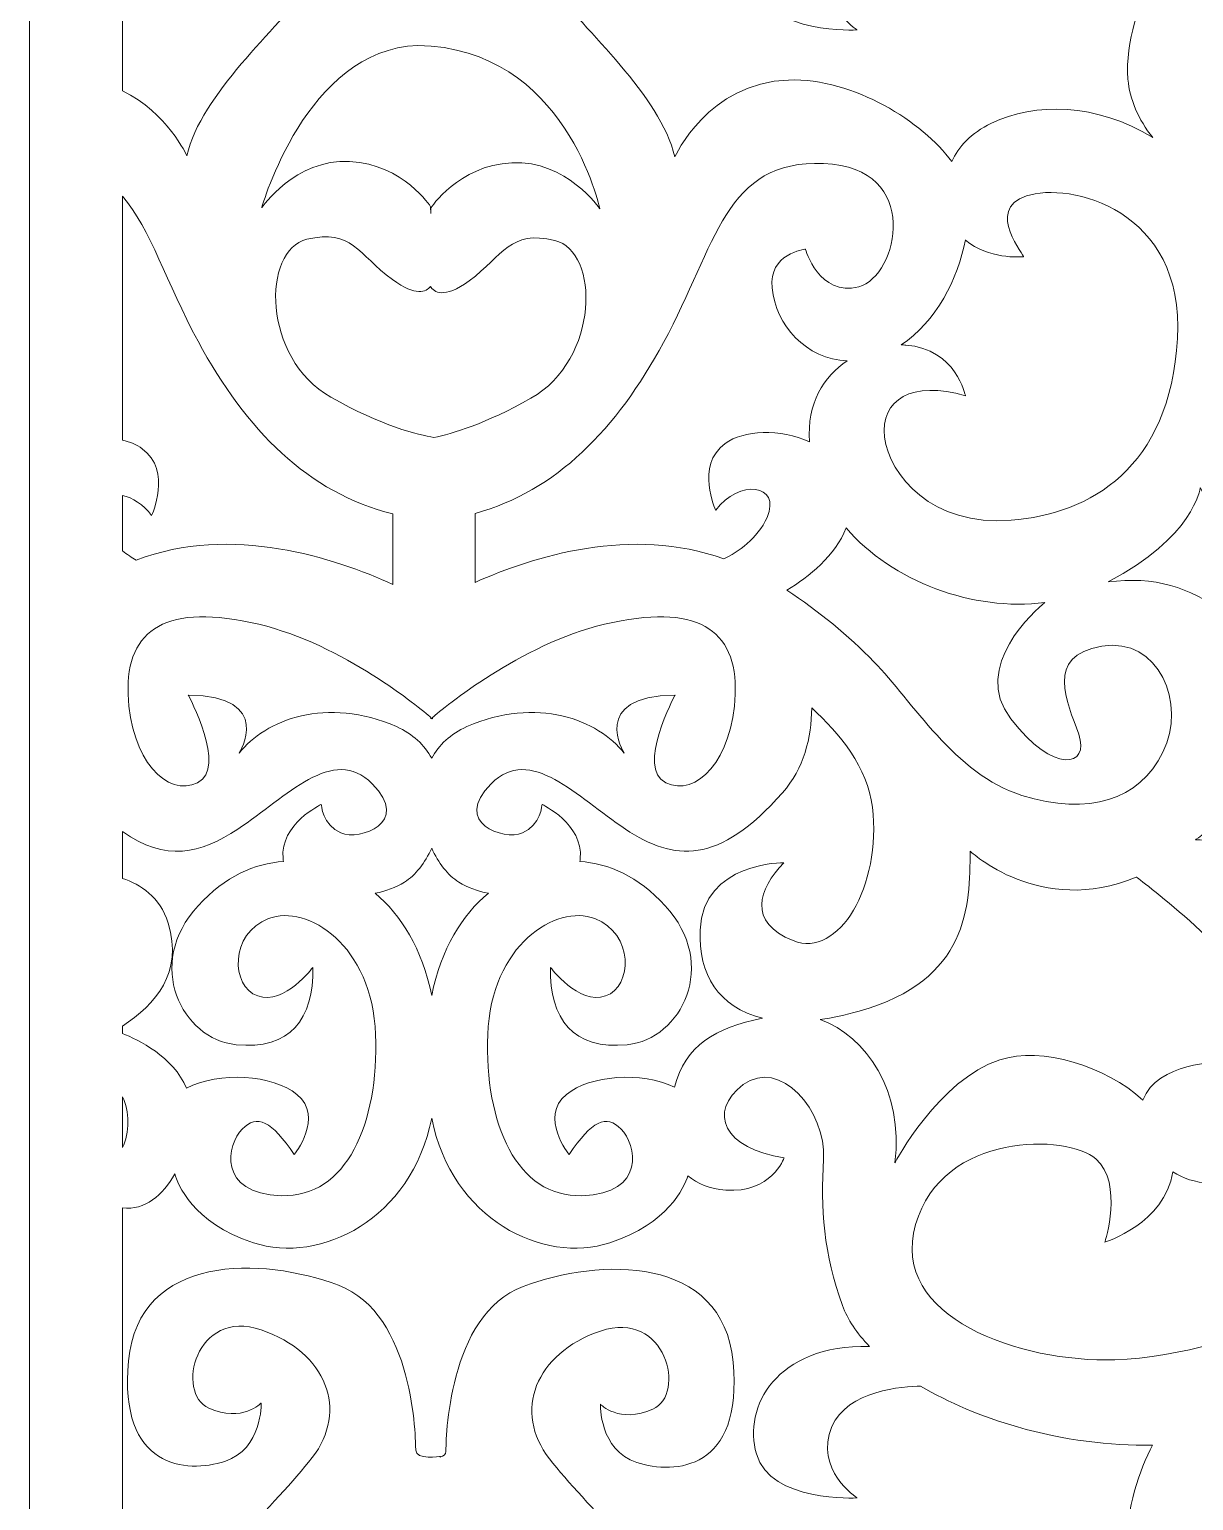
# Model space of a CAD drawing. Header units: centimetres. Extents: x 11.9 to 35.9, y -12.9 to 10.3.
# Drawn here: x 11.898 to 15.222, y -9.866 to -5.663 of the extents above; entities that cross this region are included whole.
import ezdxf

# ---------------------------------------------------------------- set-up
doc = ezdxf.new("R2010")
doc.units = ezdxf.units.CM
doc.header["$MEASUREMENT"] = 0
doc.layers.add('layer 1', color=7, linetype='Continuous')

msp = doc.modelspace()

# ---------------------------------------------------------------- linework, layer by layer
at = {"layer": 'layer 1', "color": 242, "lineweight": 9}
for points, knots in [([(11.89757, 10.312), (11.89757, 10.312), (23.25708, 10.312), (23.25708, 10.312), (23.25708, 10.312), (23.25708, 10.312), (23.25708, -12.93846), (23.25708, -12.93846), (23.25708, -12.93846), (23.25708, -12.93846), (11.89757, -12.93846), (11.89757, -12.93846), (11.89757, -12.93846), (11.89757, -12.93846), (11.89757, 10.312), (11.89757, 10.312)], [0, 0, 0, 0, 0.2, 0.2, 0.2, 0.2, 0.4, 0.4, 0.4, 0.4, 0.6, 0.6, 0.6, 0.6, 1, 1, 1, 1]), ([(12.16329, -5.83814), (12.16329, -5.83814), (12.16329, -4.83544), (12.16329, -4.83544), (12.16329, -4.83544), (12.22733, -4.84389), (12.27875, -4.79927), (12.31296, -4.73876), (12.31296, -4.73876), (12.32061, -4.76619), (12.36172, -4.8777), (12.53703, -4.93512), (12.53703, -4.93512), (12.72886, -4.99789), (12.98832, -4.86877), (13.0463, -4.57982), (13.0463, -4.57982), (13.10427, -4.86877), (13.36379, -4.99789), (13.55556, -4.93512), (13.55556, -4.93512), (13.72142, -4.88079), (13.76724, -4.77809), (13.77815, -4.74392), (13.77815, -4.74392), (13.80425, -4.76732), (13.84024, -4.78109), (13.88634, -4.78487), (13.88634, -4.78487), (14.01539, -4.79554), (14.05288, -4.69274), (14.05288, -4.69274), (14.05288, -4.69274), (13.88214, -4.66795), (13.83222, -4.56165), (13.9363, -4.48369), (13.9363, -4.48369), (14.0404, -4.40577), (14.1736, -4.55811), (14.16532, -4.69631), (14.16532, -4.69631), (14.15696, -4.83447), (14.16532, -4.96912), (14.21938, -5.11444), (14.21938, -5.11444), (14.23445, -5.1548), (14.26079, -5.1941), (14.29627, -5.23133), (14.29627, -5.23133), (14.02983, -5.22668), (13.93528, -5.4046), (13.97368, -5.53858), (13.97368, -5.53858), (14.01361, -5.67789), (14.26113, -5.6643), (14.26113, -5.6643), (14.26113, -5.6643), (14.26113, -5.6643), (14.13739, -5.58272), (14.18932, -5.46042), (14.18932, -5.46042), (14.23325, -5.3569), (14.3942, -5.34581), (14.44281, -5.34488), (14.44281, -5.34488), (14.5221, -5.39203), (14.61657, -5.4321), (14.71897, -5.46163), (14.71897, -5.46163), (14.8513, -5.49984), (14.98257, -5.51525), (15.10471, -5.51324), (15.10471, -5.51324), (15.06936, -5.58391), (15.02631, -5.69514), (15.03487, -5.80541), (15.03487, -5.80541), (15.0392, -5.86163), (15.06472, -5.92011), (15.1057, -5.97201), (15.1057, -5.97201), (14.94513, -5.87283), (14.76861, -5.87071), (14.6448, -5.93089), (14.6448, -5.93089), (14.58593, -5.95952), (14.5506, -5.99849), (14.53181, -6.04005), (14.53181, -6.04005), (14.4483, -5.92797), (14.254, -5.80153), (14.06536, -5.80737), (14.06536, -5.80737), (13.83637, -5.81447), (13.74061, -6.02706), (13.74061, -6.02706), (13.74061, -6.02706), (13.69901, -5.84992), (13.48669, -5.66921), (13.38258, -5.53455), (13.38258, -5.53455), (13.27849, -5.39992), (13.34094, -5.23337), (13.52832, -5.16954), (13.52832, -5.16954), (13.71566, -5.10578), (13.77396, -5.35027), (13.6782, -5.39285), (13.6782, -5.39285), (13.58248, -5.43535), (13.52832, -5.37863), (13.52832, -5.37863), (13.52832, -5.37863), (13.52832, -5.37863), (13.52416, -5.50976), (13.63239, -5.54518), (13.63239, -5.54518), (13.74061, -5.58062), (13.9363, -5.56644), (13.90716, -5.25816), (13.90716, -5.25816), (13.878, -4.94988), (13.52416, -4.96055), (13.30763, -5.04204), (13.30763, -5.04204), (13.09114, -5.12352), (13.08698, -5.48497), (13.08698, -5.51329), (13.08698, -5.51329), (13.08698, -5.52206), (13.08017, -5.52711), (13.07079, -5.52991), (13.07079, -5.52991), (13.07079, -5.52991), (13.07146, -5.5276), (13.07146, -5.5276), (13.07146, -5.5276), (13.07146, -5.5276), (13.00067, -5.53826), (13.00067, -5.50988), (13.00067, -5.50988), (13.00067, -5.48157), (12.99652, -5.12014), (12.78003, -5.03864), (12.78003, -5.03864), (12.56356, -4.95714), (12.20966, -4.94647), (12.1805, -5.25477), (12.1805, -5.25477), (12.15136, -5.56304), (12.34703, -5.57721), (12.45529, -5.54176), (12.45529, -5.54176), (12.56356, -5.50635), (12.55936, -5.37526), (12.55936, -5.37526), (12.55936, -5.37526), (12.55936, -5.37526), (12.50525, -5.43195), (12.4095, -5.38942), (12.4095, -5.38942), (12.31376, -5.3469), (12.37206, -5.10241), (12.55936, -5.16621), (12.55936, -5.16621), (12.74673, -5.22997), (12.80916, -5.3965), (12.70509, -5.53114), (12.70509, -5.53114), (12.60102, -5.66584), (12.38867, -5.84651), (12.34703, -6.02369), (12.34703, -6.02369), (12.34703, -6.02369), (12.29133, -5.89998), (12.16329, -5.83814)], [0, 0, 0, 0, 0.0222222, 0.0222222, 0.0222222, 0.0222222, 0.0444444, 0.0444444, 0.0444444, 0.0444444, 0.0666667, 0.0666667, 0.0666667, 0.0666667, 0.0888889, 0.0888889, 0.0888889, 0.0888889, 0.1111111, 0.1111111, 0.1111111, 0.1111111, 0.1333333, 0.1333333, 0.1333333, 0.1333333, 0.1555556, 0.1555556, 0.1555556, 0.1555556, 0.1777778, 0.1777778, 0.1777778, 0.1777778, 0.2, 0.2, 0.2, 0.2, 0.2222222, 0.2222222, 0.2222222, 0.2222222, 0.2444444, 0.2444444, 0.2444444, 0.2444444, 0.2666667, 0.2666667, 0.2666667, 0.2666667, 0.2888889, 0.2888889, 0.2888889, 0.2888889, 0.3111111, 0.3111111, 0.3111111, 0.3111111, 0.3333333, 0.3333333, 0.3333333, 0.3333333, 0.3555556, 0.3555556, 0.3555556, 0.3555556, 0.3777778, 0.3777778, 0.3777778, 0.3777778, 0.4, 0.4, 0.4, 0.4, 0.4222222, 0.4222222, 0.4222222, 0.4222222, 0.4444444, 0.4444444, 0.4444444, 0.4444444, 0.4666667, 0.4666667, 0.4666667, 0.4666667, 0.4888889, 0.4888889, 0.4888889, 0.4888889, 0.5111111, 0.5111111, 0.5111111, 0.5111111, 0.5333333, 0.5333333, 0.5333333, 0.5333333, 0.5555556, 0.5555556, 0.5555556, 0.5555556, 0.5777778, 0.5777778, 0.5777778, 0.5777778, 0.6, 0.6, 0.6, 0.6, 0.6222222, 0.6222222, 0.6222222, 0.6222222, 0.6444444, 0.6444444, 0.6444444, 0.6444444, 0.6666667, 0.6666667, 0.6666667, 0.6666667, 0.6888889, 0.6888889, 0.6888889, 0.6888889, 0.7111111, 0.7111111, 0.7111111, 0.7111111, 0.7333333, 0.7333333, 0.7333333, 0.7333333, 0.7555556, 0.7555556, 0.7555556, 0.7555556, 0.7777778, 0.7777778, 0.7777778, 0.7777778, 0.8, 0.8, 0.8, 0.8, 0.8222222, 0.8222222, 0.8222222, 0.8222222, 0.8444444, 0.8444444, 0.8444444, 0.8444444, 0.8666667, 0.8666667, 0.8666667, 0.8666667, 0.8888889, 0.8888889, 0.8888889, 0.8888889, 0.9111111, 0.9111111, 0.9111111, 0.9111111, 0.9333333, 0.9333333, 0.9333333, 0.9333333, 0.9555556, 0.9555556, 0.9555556, 0.9555556, 1, 1, 1, 1]), ([(13.04387, -6.18851), (13.04387, -6.18851), (13.04329, -6.16959), (13.04329, -6.16959), (13.04329, -6.16959), (13.04329, -6.16959), (12.96734, -6.04865), (12.81205, -6.04023), (12.81205, -6.04023), (12.6568, -6.03178), (12.56097, -6.17238), (12.56097, -6.17238), (12.56097, -6.17238), (12.56097, -6.17238), (12.68727, -5.71998), (13.00636, -5.70857), (13.00636, -5.70857), (13.00636, -5.70857), (13.00636, -5.70873), (13.00636, -5.70873), (13.00636, -5.70873), (13.43025, -5.7147), (13.52671, -6.17578), (13.52671, -6.17578), (13.52671, -6.17578), (13.52671, -6.17578), (13.43094, -6.03523), (13.27562, -6.04363), (13.27562, -6.04363), (13.12035, -6.05209), (13.04436, -6.17299), (13.04436, -6.17299), (13.04436, -6.17299), (13.04436, -6.17299), (13.04387, -6.18851), (13.04387, -6.18851)], [0, 0, 0, 0, 0.1, 0.1, 0.1, 0.1, 0.2, 0.2, 0.2, 0.2, 0.3, 0.3, 0.3, 0.3, 0.4, 0.4, 0.4, 0.4, 0.5, 0.5, 0.5, 0.5, 0.6, 0.6, 0.6, 0.6, 0.7, 0.7, 0.7, 0.7, 0.8, 0.8, 0.8, 0.8, 1, 1, 1, 1]), ([(14.23325, -6.60989), (14.16663, -6.65407), (14.11706, -6.73046), (14.12539, -6.84082), (14.12539, -6.84082), (14.04201, -6.80317), (13.93637, -6.80742), (13.88441, -6.84554), (13.88441, -6.84554), (13.79765, -6.9092), (13.85747, -7.03648), (13.85747, -7.03648), (13.85747, -7.03648), (13.92332, -6.9474), (14.04595, -6.96008), (14.00408, -7.05684), (14.00408, -7.05684), (13.97752, -7.11823), (13.91966, -7.15606), (13.88089, -7.1755), (13.88089, -7.1755), (13.61784, -7.07972), (13.33508, -7.16895), (13.17026, -7.24259), (13.17026, -7.24259), (13.17026, -7.24259), (13.17026, -7.04545), (13.17026, -7.04545), (13.17026, -7.04545), (13.4027, -6.98173), (13.57418, -6.80551), (13.70843, -6.55736), (13.70843, -6.55736), (13.86088, -6.27564), (13.88269, -6.03469), (14.16571, -6.04583), (14.16571, -6.04583), (14.44885, -6.05696), (14.37912, -6.36828), (14.26589, -6.39797), (14.26589, -6.39797), (14.15271, -6.42758), (14.11349, -6.29043), (14.11349, -6.29043), (14.11349, -6.29043), (14.11349, -6.29043), (14.00676, -6.30396), (14.01915, -6.40127), (14.01915, -6.40127), (14.02839, -6.50771), (14.11584, -6.60533), (14.23325, -6.60989)], [0, 0, 0, 0, 0.0714286, 0.0714286, 0.0714286, 0.0714286, 0.1428571, 0.1428571, 0.1428571, 0.1428571, 0.2142857, 0.2142857, 0.2142857, 0.2142857, 0.2857143, 0.2857143, 0.2857143, 0.2857143, 0.3571429, 0.3571429, 0.3571429, 0.3571429, 0.4285714, 0.4285714, 0.4285714, 0.4285714, 0.5, 0.5, 0.5, 0.5, 0.5714286, 0.5714286, 0.5714286, 0.5714286, 0.6428571, 0.6428571, 0.6428571, 0.6428571, 0.7142857, 0.7142857, 0.7142857, 0.7142857, 0.7857143, 0.7857143, 0.7857143, 0.7857143, 0.8571429, 0.8571429, 0.8571429, 0.8571429, 1, 1, 1, 1]), ([(14.57054, -6.26431), (14.57062, -6.26435), (14.57071, -6.26443), (14.57075, -6.26454), (14.57075, -6.26454), (14.6361, -6.32012), (14.72755, -6.31267), (14.73624, -6.31267), (14.73624, -6.31267), (14.74495, -6.31267), (14.62305, -6.17924), (14.74495, -6.13851), (14.74495, -6.13851), (14.86688, -6.09775), (15.19786, -6.17554), (15.17612, -6.5462), (15.17612, -6.5462), (15.15434, -6.91688), (14.92788, -7.04661), (14.70141, -7.06512), (14.70141, -7.06512), (14.47494, -7.0837), (14.35301, -6.93539), (14.33996, -6.82792), (14.33996, -6.82792), (14.32691, -6.72044), (14.41832, -6.66483), (14.57075, -6.70928), (14.57075, -6.70928), (14.57075, -6.70928), (14.54464, -6.57589), (14.40091, -6.56474), (14.40091, -6.56474), (14.39627, -6.56438), (14.39156, -6.56419), (14.38675, -6.56414), (14.38675, -6.56414), (14.4878, -6.49843), (14.54938, -6.37448), (14.57054, -6.26431)], [0, 0, 0, 0, 0.0909091, 0.0909091, 0.0909091, 0.0909091, 0.1818182, 0.1818182, 0.1818182, 0.1818182, 0.2727273, 0.2727273, 0.2727273, 0.2727273, 0.3636364, 0.3636364, 0.3636364, 0.3636364, 0.4545455, 0.4545455, 0.4545455, 0.4545455, 0.5454545, 0.5454545, 0.5454545, 0.5454545, 0.6363636, 0.6363636, 0.6363636, 0.6363636, 0.7272727, 0.7272727, 0.7272727, 0.7272727, 0.8181818, 0.8181818, 0.8181818, 0.8181818, 1, 1, 1, 1]), ([(12.16329, -7.15209), (12.16329, -7.15209), (12.16329, -6.9939), (12.16329, -6.9939), (12.16329, -6.9939), (12.1915, -7.00032), (12.22274, -7.01924), (12.24655, -7.05148), (12.24655, -7.05148), (12.24655, -7.05148), (12.30636, -6.9242), (12.21961, -6.86059), (12.21961, -6.86059), (12.20468, -6.84961), (12.1853, -6.84141), (12.16329, -6.83622), (12.16329, -6.83622), (12.16329, -6.83622), (12.16329, -6.13889), (12.16329, -6.13889), (12.16329, -6.13889), (12.24407, -6.23312), (12.28852, -6.3863), (12.37922, -6.55391), (12.37922, -6.55391), (12.51691, -6.80838), (12.69369, -6.98721), (12.93523, -7.04676), (12.93523, -7.04676), (12.93523, -7.04676), (12.93523, -7.24844), (12.93523, -7.24844), (12.93523, -7.24844), (12.77065, -7.17291), (12.47483, -7.07485), (12.20217, -7.17899), (12.20217, -7.17899), (12.18966, -7.17165), (12.17633, -7.16271), (12.16329, -7.15209)], [0, 0, 0, 0, 0.0909091, 0.0909091, 0.0909091, 0.0909091, 0.1818182, 0.1818182, 0.1818182, 0.1818182, 0.2727273, 0.2727273, 0.2727273, 0.2727273, 0.3636364, 0.3636364, 0.3636364, 0.3636364, 0.4545455, 0.4545455, 0.4545455, 0.4545455, 0.5454545, 0.5454545, 0.5454545, 0.5454545, 0.6363636, 0.6363636, 0.6363636, 0.6363636, 0.7272727, 0.7272727, 0.7272727, 0.7272727, 0.8181818, 0.8181818, 0.8181818, 0.8181818, 1, 1, 1, 1]), ([(13.05267, -6.82882), (13.00849, -6.82125), (12.90377, -6.79596), (12.7581, -6.71333), (12.7581, -6.71333), (12.56212, -6.60209), (12.56097, -6.29329), (12.68981, -6.26239), (12.68981, -6.26239), (12.81863, -6.23146), (12.83517, -6.3045), (12.93433, -6.37763), (12.93433, -6.37763), (13.00158, -6.42728), (13.03078, -6.4121), (13.0426, -6.39724), (13.0426, -6.39724), (13.05256, -6.41276), (13.0809, -6.43451), (13.1534, -6.38103), (13.1534, -6.38103), (13.2525, -6.30792), (13.26902, -6.23483), (13.39786, -6.26577), (13.39786, -6.26577), (13.52671, -6.29668), (13.52554, -6.60552), (13.32957, -6.71672), (13.32957, -6.71672), (13.20075, -6.78978), (13.10393, -6.818), (13.05267, -6.82882)], [0, 0, 0, 0, 0.1111111, 0.1111111, 0.1111111, 0.1111111, 0.2222222, 0.2222222, 0.2222222, 0.2222222, 0.3333333, 0.3333333, 0.3333333, 0.3333333, 0.4444444, 0.4444444, 0.4444444, 0.4444444, 0.5555556, 0.5555556, 0.5555556, 0.5555556, 0.6666667, 0.6666667, 0.6666667, 0.6666667, 0.7777778, 0.7777778, 0.7777778, 0.7777778, 1, 1, 1, 1]), ([(15.78477, -7.11552), (15.77872, -7.12529), (15.77316, -7.13572), (15.76817, -7.14677), (15.76817, -7.14677), (15.65991, -7.38415), (15.88054, -7.36643), (15.90137, -7.34166), (15.90137, -7.34166), (15.90137, -7.34166), (15.82198, -7.26733), (15.8724, -7.17936), (15.8724, -7.17936), (15.92284, -7.09134), (16.05905, -7.16861), (16.04895, -7.30384), (16.04895, -7.30384), (16.03888, -7.43907), (15.93798, -7.50776), (15.80179, -7.52278), (15.80179, -7.52278), (15.6656, -7.5378), (15.44341, -7.54716), (15.39348, -7.83415), (15.39348, -7.83415), (15.39348, -7.83415), (15.36182, -7.97516), (15.38735, -8.03773), (15.38735, -8.03773), (15.38735, -8.03773), (15.29787, -7.97243), (15.22751, -7.97789), (15.22751, -7.97789), (15.22751, -7.97789), (15.42576, -7.85909), (15.42576, -7.59601), (15.42576, -7.59601), (15.42576, -7.38055), (15.23478, -7.20564), (14.97851, -7.24142), (14.97851, -7.24142), (15.22148, -7.11536), (15.24145, -6.97249), (15.24145, -6.97249), (15.24145, -6.97249), (15.24145, -6.97249), (15.3634, -7.19114), (15.59855, -7.17259), (15.59855, -7.17259), (15.67405, -7.16668), (15.73576, -7.14583), (15.78477, -7.11552)], [0, 0, 0, 0, 0.0714286, 0.0714286, 0.0714286, 0.0714286, 0.1428571, 0.1428571, 0.1428571, 0.1428571, 0.2142857, 0.2142857, 0.2142857, 0.2142857, 0.2857143, 0.2857143, 0.2857143, 0.2857143, 0.3571429, 0.3571429, 0.3571429, 0.3571429, 0.4285714, 0.4285714, 0.4285714, 0.4285714, 0.5, 0.5, 0.5, 0.5, 0.5714286, 0.5714286, 0.5714286, 0.5714286, 0.6428571, 0.6428571, 0.6428571, 0.6428571, 0.7142857, 0.7142857, 0.7142857, 0.7142857, 0.7857143, 0.7857143, 0.7857143, 0.7857143, 0.8571429, 0.8571429, 0.8571429, 0.8571429, 1, 1, 1, 1]), ([(14.23009, -7.08712), (14.36027, -7.24028), (14.59309, -7.32641), (14.7977, -7.30006), (14.7977, -7.30006), (14.77159, -7.32149), (14.58535, -7.48258), (14.69995, -7.63219), (14.69995, -7.63219), (14.82305, -7.7928), (14.92702, -7.76952), (14.89418, -7.67638), (14.89418, -7.67638), (14.86133, -7.58328), (14.79571, -7.45292), (14.95986, -7.425), (14.95986, -7.425), (15.12395, -7.39706), (15.20324, -7.59026), (15.13484, -7.72762), (15.13484, -7.72762), (15.0665, -7.86498), (14.92351, -7.91022), (14.73189, -7.85094), (14.73189, -7.85094), (14.5403, -7.79163), (14.41832, -7.58035), (14.30948, -7.46917), (14.30948, -7.46917), (14.23731, -7.39548), (14.14989, -7.32346), (14.06108, -7.2649), (14.06108, -7.2649), (14.12346, -7.22724), (14.19915, -7.16599), (14.23009, -7.08712)], [0, 0, 0, 0, 0.1, 0.1, 0.1, 0.1, 0.2, 0.2, 0.2, 0.2, 0.3, 0.3, 0.3, 0.3, 0.4, 0.4, 0.4, 0.4, 0.5, 0.5, 0.5, 0.5, 0.6, 0.6, 0.6, 0.6, 0.7, 0.7, 0.7, 0.7, 0.8, 0.8, 0.8, 0.8, 1, 1, 1, 1]), ([(13.0463, -7.74498), (13.06702, -7.70741), (13.09958, -7.67546), (13.14679, -7.65473), (13.14679, -7.65473), (13.34498, -7.56754), (13.52341, -7.63503), (13.59608, -7.73065), (13.59608, -7.73065), (13.59608, -7.73065), (13.49365, -7.56754), (13.74143, -7.56476), (13.74143, -7.56476), (13.74143, -7.56476), (13.6291, -7.77278), (13.71502, -7.81495), (13.71502, -7.81495), (13.80087, -7.85715), (13.90661, -7.7503), (13.91322, -7.56195), (13.91322, -7.56195), (13.91985, -7.37355), (13.80087, -7.30046), (13.53991, -7.36234), (13.53991, -7.36234), (13.29907, -7.41941), (13.08074, -7.60099), (13.04847, -7.62867), (13.04847, -7.62867), (13.04847, -7.62867), (13.04823, -7.63219), (13.04823, -7.63219), (13.04823, -7.63219), (13.04823, -7.63219), (13.04756, -7.63162), (13.0463, -7.6305), (13.0463, -7.6305), (13.04503, -7.63162), (13.04436, -7.63219), (13.04436, -7.63219), (13.04436, -7.63219), (13.04436, -7.63219), (13.04419, -7.62867), (13.04419, -7.62867), (13.04419, -7.62867), (13.01202, -7.60107), (12.79365, -7.41944), (12.55273, -7.36234), (12.55273, -7.36234), (12.29175, -7.30046), (12.17281, -7.37355), (12.1794, -7.56195), (12.1794, -7.56195), (12.18603, -7.7503), (12.29175, -7.85715), (12.37765, -7.81495), (12.37765, -7.81495), (12.46352, -7.77278), (12.35119, -7.56476), (12.35119, -7.56476), (12.35119, -7.56476), (12.59898, -7.56754), (12.49653, -7.73065), (12.49653, -7.73065), (12.49653, -7.73065), (12.56923, -7.63503), (12.74764, -7.56754), (12.94585, -7.65473), (12.94585, -7.65473), (12.99304, -7.67546), (13.02561, -7.70741), (13.0463, -7.74498)], [0, 0, 0, 0, 0.0526316, 0.0526316, 0.0526316, 0.0526316, 0.1052632, 0.1052632, 0.1052632, 0.1052632, 0.1578947, 0.1578947, 0.1578947, 0.1578947, 0.2105263, 0.2105263, 0.2105263, 0.2105263, 0.2631579, 0.2631579, 0.2631579, 0.2631579, 0.3157895, 0.3157895, 0.3157895, 0.3157895, 0.3684211, 0.3684211, 0.3684211, 0.3684211, 0.4210526, 0.4210526, 0.4210526, 0.4210526, 0.4736842, 0.4736842, 0.4736842, 0.4736842, 0.5263158, 0.5263158, 0.5263158, 0.5263158, 0.5789474, 0.5789474, 0.5789474, 0.5789474, 0.6315789, 0.6315789, 0.6315789, 0.6315789, 0.6842105, 0.6842105, 0.6842105, 0.6842105, 0.7368421, 0.7368421, 0.7368421, 0.7368421, 0.7894737, 0.7894737, 0.7894737, 0.7894737, 0.8421053, 0.8421053, 0.8421053, 0.8421053, 0.8947368, 0.8947368, 0.8947368, 0.8947368, 1, 1, 1, 1]), ([(14.13191, -7.6012), (14.21074, -7.67289), (14.29214, -7.7722), (14.3051, -7.88428), (14.3051, -7.88428), (14.33124, -8.11037), (14.2093, -8.31793), (14.07864, -8.26606), (14.07864, -8.26606), (13.94798, -8.21416), (13.97849, -8.11779), (14.05251, -8.04362), (14.05251, -8.04362), (14.05251, -8.04362), (13.82171, -8.03995), (13.81298, -8.23638), (13.81298, -8.23638), (13.80743, -8.36179), (13.86622, -8.45754), (13.99094, -8.48733), (13.99094, -8.48733), (13.85608, -8.51515), (13.7707, -8.56519), (13.73966, -8.68438), (13.73966, -8.68438), (13.64613, -8.63931), (13.49792, -8.6504), (13.431, -8.70551), (13.431, -8.70551), (13.35286, -8.76996), (13.43857, -8.87724), (13.43857, -8.87724), (13.43857, -8.87724), (13.50416, -8.78067), (13.54448, -8.76137), (13.58738, -8.80425), (13.58738, -8.80425), (13.63025, -8.84718), (13.66063, -8.98945), (13.4752, -8.99469), (13.4752, -8.99469), (13.28978, -8.99998), (13.19707, -8.78954), (13.20632, -8.53444), (13.20632, -8.53444), (13.2156, -8.27925), (13.40105, -8.16089), (13.51231, -8.203), (13.51231, -8.203), (13.62357, -8.24509), (13.62049, -8.39763), (13.54322, -8.42397), (13.54322, -8.42397), (13.46594, -8.45023), (13.38561, -8.34238), (13.38561, -8.34238), (13.38561, -8.34238), (13.38251, -8.48969), (13.45049, -8.57911), (13.60504, -8.56331), (13.60504, -8.56331), (13.75954, -8.54756), (13.8677, -8.33449), (13.71321, -8.16616), (13.71321, -8.16616), (13.63632, -8.08241), (13.55179, -8.04491), (13.46909, -8.04), (13.46909, -8.04), (13.46974, -8.03718), (13.47025, -8.03439), (13.47054, -8.0315), (13.47054, -8.0315), (13.48046, -7.93305), (13.36152, -7.87688), (13.36152, -7.87688), (13.36152, -7.87688), (13.36152, -7.87688), (13.35822, -7.9359), (13.30536, -7.95835), (13.30536, -7.95835), (13.2525, -7.98089), (13.10383, -7.93026), (13.21616, -7.81778), (13.21616, -7.81778), (13.3285, -7.70534), (13.46021, -7.85465), (13.59959, -7.94731), (13.59959, -7.94731), (13.73894, -8.03995), (13.86522, -8.05109), (14.04816, -7.84352), (14.04816, -7.84352), (14.10963, -7.77371), (14.1308, -7.68639), (14.13191, -7.6012)], [0, 0, 0, 0, 0.04, 0.04, 0.04, 0.04, 0.08, 0.08, 0.08, 0.08, 0.12, 0.12, 0.12, 0.12, 0.16, 0.16, 0.16, 0.16, 0.2, 0.2, 0.2, 0.2, 0.24, 0.24, 0.24, 0.24, 0.28, 0.28, 0.28, 0.28, 0.32, 0.32, 0.32, 0.32, 0.36, 0.36, 0.36, 0.36, 0.4, 0.4, 0.4, 0.4, 0.44, 0.44, 0.44, 0.44, 0.48, 0.48, 0.48, 0.48, 0.52, 0.52, 0.52, 0.52, 0.56, 0.56, 0.56, 0.56, 0.6, 0.6, 0.6, 0.6, 0.64, 0.64, 0.64, 0.64, 0.68, 0.68, 0.68, 0.68, 0.72, 0.72, 0.72, 0.72, 0.76, 0.76, 0.76, 0.76, 0.8, 0.8, 0.8, 0.8, 0.84, 0.84, 0.84, 0.84, 0.88, 0.88, 0.88, 0.88, 0.92, 0.92, 0.92, 0.92, 1, 1, 1, 1]), ([(12.16329, -8.53106), (12.16329, -8.53106), (12.16329, -8.51052), (12.16329, -8.51052), (12.16329, -8.51052), (12.25832, -8.44638), (12.33709, -8.3592), (12.29365, -8.21595), (12.29365, -8.21595), (12.27068, -8.14019), (12.21438, -8.10486), (12.16329, -8.08852), (12.16329, -8.08852), (12.16329, -8.08852), (12.16329, -7.95415), (12.16329, -7.95415), (12.16329, -7.95415), (12.28657, -8.04149), (12.38597, -8.01849), (12.49305, -7.94731), (12.49305, -7.94731), (12.63243, -7.85465), (12.76416, -7.70534), (12.87645, -7.81778), (12.87645, -7.81778), (12.9888, -7.93026), (12.8401, -7.98089), (12.78726, -7.95835), (12.78726, -7.95835), (12.73444, -7.9359), (12.73112, -7.87688), (12.73112, -7.87688), (12.73112, -7.87688), (12.73112, -7.87688), (12.61219, -7.93305), (12.62209, -8.0315), (12.62209, -8.0315), (12.62239, -8.03439), (12.62287, -8.03718), (12.62352, -8.04), (12.62352, -8.04), (12.54088, -8.04491), (12.45631, -8.08241), (12.37944, -8.16616), (12.37944, -8.16616), (12.22494, -8.33449), (12.33307, -8.54756), (12.48762, -8.56331), (12.48762, -8.56331), (12.64214, -8.57911), (12.71011, -8.48969), (12.70702, -8.34238), (12.70702, -8.34238), (12.70702, -8.34238), (12.62669, -8.45023), (12.54942, -8.42397), (12.54942, -8.42397), (12.47216, -8.39763), (12.46906, -8.24509), (12.58034, -8.203), (12.58034, -8.203), (12.69159, -8.16089), (12.87701, -8.27925), (12.88629, -8.53444), (12.88629, -8.53444), (12.89556, -8.78954), (12.80285, -8.99998), (12.61739, -8.99469), (12.61739, -8.99469), (12.43196, -8.98945), (12.46238, -8.84718), (12.50527, -8.80425), (12.50527, -8.80425), (12.5481, -8.76137), (12.58846, -8.78067), (12.65407, -8.87724), (12.65407, -8.87724), (12.65407, -8.87724), (12.73982, -8.76996), (12.66162, -8.70551), (12.66162, -8.70551), (12.59308, -8.64906), (12.43913, -8.6388), (12.34617, -8.68785), (12.34617, -8.68785), (12.30892, -8.59726), (12.20693, -8.54836), (12.16329, -8.53106)], [0, 0, 0, 0, 0.0434783, 0.0434783, 0.0434783, 0.0434783, 0.0869565, 0.0869565, 0.0869565, 0.0869565, 0.1304348, 0.1304348, 0.1304348, 0.1304348, 0.173913, 0.173913, 0.173913, 0.173913, 0.2173913, 0.2173913, 0.2173913, 0.2173913, 0.2608696, 0.2608696, 0.2608696, 0.2608696, 0.3043478, 0.3043478, 0.3043478, 0.3043478, 0.3478261, 0.3478261, 0.3478261, 0.3478261, 0.3913043, 0.3913043, 0.3913043, 0.3913043, 0.4347826, 0.4347826, 0.4347826, 0.4347826, 0.4782609, 0.4782609, 0.4782609, 0.4782609, 0.5217391, 0.5217391, 0.5217391, 0.5217391, 0.5652174, 0.5652174, 0.5652174, 0.5652174, 0.6086957, 0.6086957, 0.6086957, 0.6086957, 0.6521739, 0.6521739, 0.6521739, 0.6521739, 0.6956522, 0.6956522, 0.6956522, 0.6956522, 0.7391304, 0.7391304, 0.7391304, 0.7391304, 0.7826087, 0.7826087, 0.7826087, 0.7826087, 0.826087, 0.826087, 0.826087, 0.826087, 0.8695652, 0.8695652, 0.8695652, 0.8695652, 0.9130435, 0.9130435, 0.9130435, 0.9130435, 1, 1, 1, 1]), ([(13.0463, -8.42254), (13.07347, -8.28953), (13.13295, -8.19199), (13.20816, -8.13042), (13.20816, -8.13042), (13.17723, -8.1247), (13.14811, -8.11443), (13.12366, -8.09896), (13.12366, -8.09896), (13.09246, -8.07924), (13.06538, -8.04417), (13.0463, -8.0018), (13.0463, -8.0018), (13.02724, -8.04417), (13.00016, -8.07924), (12.96898, -8.09896), (12.96898, -8.09896), (12.94453, -8.11443), (12.91539, -8.1247), (12.88449, -8.13042), (12.88449, -8.13042), (12.95966, -8.19199), (13.01912, -8.28953), (13.0463, -8.42254)], [0, 0, 0, 0, 0.1428571, 0.1428571, 0.1428571, 0.1428571, 0.2857143, 0.2857143, 0.2857143, 0.2857143, 0.4285714, 0.4285714, 0.4285714, 0.4285714, 0.5714286, 0.5714286, 0.5714286, 0.5714286, 0.7142857, 0.7142857, 0.7142857, 0.7142857, 1, 1, 1, 1]), ([(14.15617, -8.49147), (14.19051, -8.48678), (14.22746, -8.47896), (14.26704, -8.46772), (14.26704, -8.46772), (14.58062, -8.37877), (14.58383, -8.16594), (14.58383, -8.0103), (14.58383, -8.0103), (14.58383, -8.0103), (14.78416, -8.19935), (15.05856, -8.08445), (15.05856, -8.08445), (15.05856, -8.08445), (15.34265, -8.2919), (15.42702, -8.46497), (15.42702, -8.46497), (15.51144, -8.63799), (15.42152, -8.76313), (15.3401, -8.76313), (15.3401, -8.76313), (15.25872, -8.76313), (15.22759, -8.67547), (15.29939, -8.61238), (15.29939, -8.61238), (15.29939, -8.61238), (15.11688, -8.61415), (15.07759, -8.72156), (15.07759, -8.72156), (14.97054, -8.62352), (14.78862, -8.56781), (14.66902, -8.6066), (14.66902, -8.6066), (14.49417, -8.66332), (14.3693, -8.90067), (14.3693, -8.90067), (14.3693, -8.90067), (14.39492, -8.69586), (14.28709, -8.53947), (14.15617, -8.49147)], [0, 0, 0, 0, 0.0909091, 0.0909091, 0.0909091, 0.0909091, 0.1818182, 0.1818182, 0.1818182, 0.1818182, 0.2727273, 0.2727273, 0.2727273, 0.2727273, 0.3636364, 0.3636364, 0.3636364, 0.3636364, 0.4545455, 0.4545455, 0.4545455, 0.4545455, 0.5454545, 0.5454545, 0.5454545, 0.5454545, 0.6363636, 0.6363636, 0.6363636, 0.6363636, 0.7272727, 0.7272727, 0.7272727, 0.7272727, 0.8181818, 0.8181818, 0.8181818, 0.8181818, 1, 1, 1, 1]), ([(12.16329, -10.05001), (12.16329, -10.05001), (12.16329, -9.02921), (12.16329, -9.02921), (12.16329, -9.02921), (12.22733, -9.03766), (12.27875, -8.99304), (12.31296, -8.93254), (12.31296, -8.93254), (12.32061, -8.95996), (12.36172, -9.07146), (12.53703, -9.12888), (12.53703, -9.12888), (12.72886, -9.19166), (12.98832, -9.06254), (13.0463, -8.77359), (13.0463, -8.77359), (13.10427, -9.06254), (13.36379, -9.19166), (13.55556, -9.12888), (13.55556, -9.12888), (13.72142, -9.07456), (13.76724, -8.97185), (13.77815, -8.93769), (13.77815, -8.93769), (13.80425, -8.96109), (13.84024, -8.97486), (13.88634, -8.97864), (13.88634, -8.97864), (14.01539, -8.98931), (14.05288, -8.88651), (14.05288, -8.88651), (14.05288, -8.88651), (13.88214, -8.86172), (13.83222, -8.75542), (13.9363, -8.67746), (13.9363, -8.67746), (14.0404, -8.59954), (14.1736, -8.75188), (14.16532, -8.89008), (14.16532, -8.89008), (14.15696, -9.02825), (14.16532, -9.16289), (14.21938, -9.30821), (14.21938, -9.30821), (14.23445, -9.34857), (14.26079, -9.38787), (14.29627, -9.4251), (14.29627, -9.4251), (14.02983, -9.42045), (13.93528, -9.59837), (13.97368, -9.73235), (13.97368, -9.73235), (14.01361, -9.87166), (14.26113, -9.85807), (14.26113, -9.85807), (14.26113, -9.85807), (14.26113, -9.85807), (14.13739, -9.77649), (14.18932, -9.65419), (14.18932, -9.65419), (14.23325, -9.55067), (14.3942, -9.53958), (14.44281, -9.53865), (14.44281, -9.53865), (14.5221, -9.5858), (14.61657, -9.62586), (14.71897, -9.6554), (14.71897, -9.6554), (14.8513, -9.6936), (14.98257, -9.70902), (15.10471, -9.70701), (15.10471, -9.70701), (15.06936, -9.77767), (15.02631, -9.8889), (15.03487, -9.99918), (15.03487, -9.99918), (15.04067, -10.07446), (15.08446, -10.15377), (15.15247, -10.21596), (15.15247, -10.21596), (14.98029, -10.0857), (14.78077, -10.07667), (14.6448, -10.14275), (14.6448, -10.14275), (14.58593, -10.17138), (14.5506, -10.21035), (14.53181, -10.25191), (14.53181, -10.25191), (14.4483, -10.13983), (14.254, -10.0134), (14.06536, -10.01923), (14.06536, -10.01923), (13.83637, -10.02634), (13.74061, -10.23893), (13.74061, -10.23893), (13.74061, -10.23893), (13.69901, -10.06178), (13.48669, -9.88107), (13.38258, -9.74641), (13.38258, -9.74641), (13.27849, -9.61178), (13.34094, -9.44523), (13.52832, -9.38141), (13.52832, -9.38141), (13.71566, -9.31764), (13.77396, -9.56213), (13.6782, -9.60471), (13.6782, -9.60471), (13.58248, -9.64721), (13.52832, -9.59049), (13.52832, -9.59049), (13.52832, -9.59049), (13.52832, -9.59049), (13.52416, -9.72163), (13.63239, -9.75704), (13.63239, -9.75704), (13.74061, -9.79248), (13.9363, -9.7783), (13.90716, -9.47002), (13.90716, -9.47002), (13.878, -9.16174), (13.52416, -9.17241), (13.30763, -9.2539), (13.30763, -9.2539), (13.09114, -9.33538), (13.08698, -9.69683), (13.08698, -9.72515), (13.08698, -9.72515), (13.08698, -9.73392), (13.08017, -9.73897), (13.07079, -9.74177), (13.07079, -9.74177), (13.07079, -9.74177), (13.07146, -9.73947), (13.07146, -9.73947), (13.07146, -9.73947), (13.07146, -9.73947), (13.00067, -9.75012), (13.00067, -9.72174), (13.00067, -9.72174), (13.00067, -9.69343), (12.99652, -9.332), (12.78003, -9.2505), (12.78003, -9.2505), (12.56356, -9.169), (12.20966, -9.15834), (12.1805, -9.46663), (12.1805, -9.46663), (12.15136, -9.7749), (12.34703, -9.78907), (12.45529, -9.75362), (12.45529, -9.75362), (12.56356, -9.71821), (12.55936, -9.58712), (12.55936, -9.58712), (12.55936, -9.58712), (12.55936, -9.58712), (12.50525, -9.64381), (12.4095, -9.60128), (12.4095, -9.60128), (12.31376, -9.55877), (12.37206, -9.31428), (12.55936, -9.37807), (12.55936, -9.37807), (12.74673, -9.44183), (12.80916, -9.60836), (12.70509, -9.74301), (12.70509, -9.74301), (12.60102, -9.8777), (12.38867, -10.05837), (12.34703, -10.23555), (12.34703, -10.23555), (12.34703, -10.23555), (12.29133, -10.11185), (12.16329, -10.05001)], [0, 0, 0, 0, 0.0222222, 0.0222222, 0.0222222, 0.0222222, 0.0444444, 0.0444444, 0.0444444, 0.0444444, 0.0666667, 0.0666667, 0.0666667, 0.0666667, 0.0888889, 0.0888889, 0.0888889, 0.0888889, 0.1111111, 0.1111111, 0.1111111, 0.1111111, 0.1333333, 0.1333333, 0.1333333, 0.1333333, 0.1555556, 0.1555556, 0.1555556, 0.1555556, 0.1777778, 0.1777778, 0.1777778, 0.1777778, 0.2, 0.2, 0.2, 0.2, 0.2222222, 0.2222222, 0.2222222, 0.2222222, 0.2444444, 0.2444444, 0.2444444, 0.2444444, 0.2666667, 0.2666667, 0.2666667, 0.2666667, 0.2888889, 0.2888889, 0.2888889, 0.2888889, 0.3111111, 0.3111111, 0.3111111, 0.3111111, 0.3333333, 0.3333333, 0.3333333, 0.3333333, 0.3555556, 0.3555556, 0.3555556, 0.3555556, 0.3777778, 0.3777778, 0.3777778, 0.3777778, 0.4, 0.4, 0.4, 0.4, 0.4222222, 0.4222222, 0.4222222, 0.4222222, 0.4444444, 0.4444444, 0.4444444, 0.4444444, 0.4666667, 0.4666667, 0.4666667, 0.4666667, 0.4888889, 0.4888889, 0.4888889, 0.4888889, 0.5111111, 0.5111111, 0.5111111, 0.5111111, 0.5333333, 0.5333333, 0.5333333, 0.5333333, 0.5555556, 0.5555556, 0.5555556, 0.5555556, 0.5777778, 0.5777778, 0.5777778, 0.5777778, 0.6, 0.6, 0.6, 0.6, 0.6222222, 0.6222222, 0.6222222, 0.6222222, 0.6444444, 0.6444444, 0.6444444, 0.6444444, 0.6666667, 0.6666667, 0.6666667, 0.6666667, 0.6888889, 0.6888889, 0.6888889, 0.6888889, 0.7111111, 0.7111111, 0.7111111, 0.7111111, 0.7333333, 0.7333333, 0.7333333, 0.7333333, 0.7555556, 0.7555556, 0.7555556, 0.7555556, 0.7777778, 0.7777778, 0.7777778, 0.7777778, 0.8, 0.8, 0.8, 0.8, 0.8222222, 0.8222222, 0.8222222, 0.8222222, 0.8444444, 0.8444444, 0.8444444, 0.8444444, 0.8666667, 0.8666667, 0.8666667, 0.8666667, 0.8888889, 0.8888889, 0.8888889, 0.8888889, 0.9111111, 0.9111111, 0.9111111, 0.9111111, 0.9333333, 0.9333333, 0.9333333, 0.9333333, 0.9555556, 0.9555556, 0.9555556, 0.9555556, 1, 1, 1, 1]), ([(12.16329, -8.8574), (12.16329, -8.8574), (12.16329, -8.71237), (12.16329, -8.71237), (12.16329, -8.71237), (12.1845, -8.7516), (12.1841, -8.81662), (12.16329, -8.8574)], [0, 0, 0, 0, 0.3333333, 0.3333333, 0.3333333, 0.3333333, 1, 1, 1, 1]), ([(15.1627, -8.92678), (15.22125, -8.9631), (15.30382, -8.97426), (15.4, -8.93428), (15.4, -8.93428), (15.4, -8.93428), (15.31386, -9.18782), (15.40445, -9.24223), (15.40445, -9.24223), (15.49501, -9.29662), (15.50035, -9.29211), (15.50035, -9.29211), (15.50035, -9.29211), (15.50035, -9.29211), (15.49989, -9.31436), (15.50251, -9.34536), (15.50251, -9.34536), (15.39299, -9.38754), (15.18433, -9.45785), (14.99734, -9.46354), (14.99734, -9.46354), (14.72878, -9.47168), (14.35154, -9.3438), (14.42826, -9.07716), (14.42826, -9.07716), (14.50498, -8.81047), (14.86307, -8.81868), (14.94295, -8.88941), (14.94295, -8.88941), (15.02288, -8.96014), (14.96878, -9.12745), (14.96878, -9.12745), (14.96878, -9.12745), (14.96878, -9.12745), (15.14079, -9.07477), (15.1627, -8.92678)], [0, 0, 0, 0, 0.1, 0.1, 0.1, 0.1, 0.2, 0.2, 0.2, 0.2, 0.3, 0.3, 0.3, 0.3, 0.4, 0.4, 0.4, 0.4, 0.5, 0.5, 0.5, 0.5, 0.6, 0.6, 0.6, 0.6, 0.7, 0.7, 0.7, 0.7, 0.8, 0.8, 0.8, 0.8, 1, 1, 1, 1])]:
    msp.add_open_spline(points, degree=3, knots=knots, dxfattribs=at)

doc.saveas('drawing.dxf')
